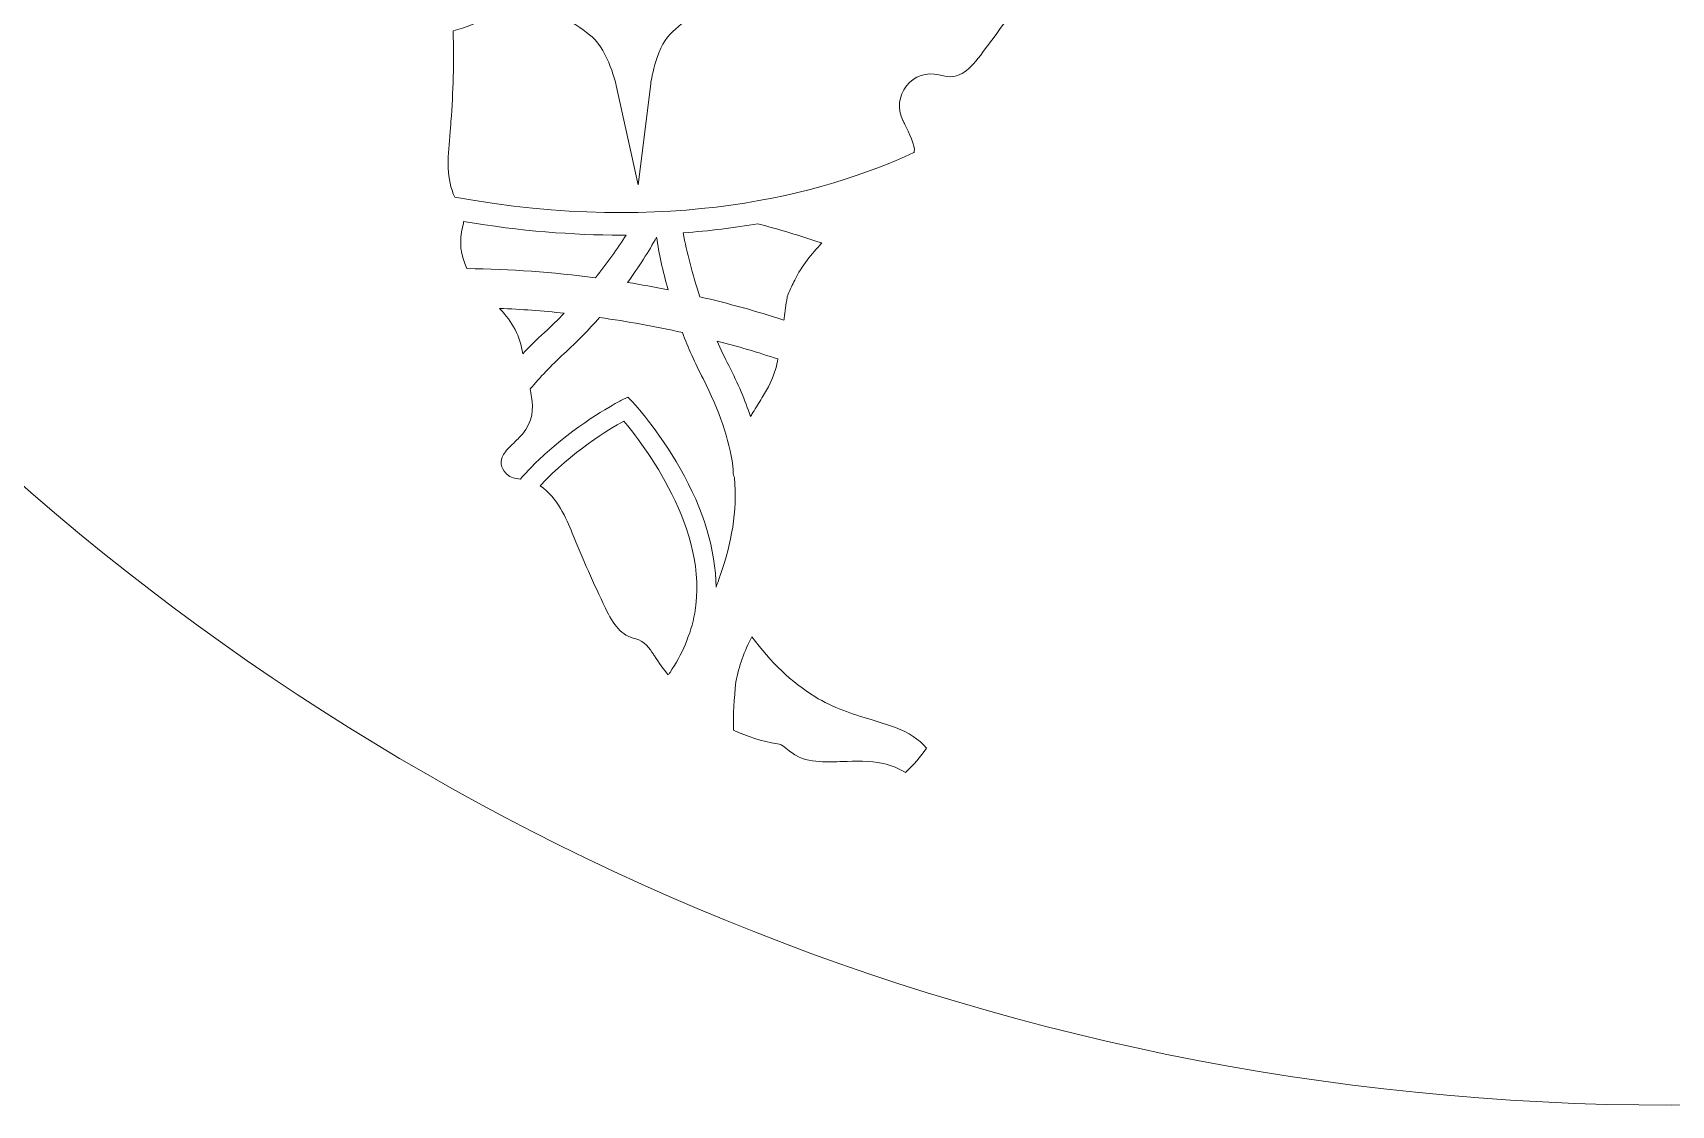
# Model space of a CAD drawing. Header units: millimetres. Extents: x -1844 to 2932, y -490 to 399.
# Drawn here: x 244.9 to 535.9, y -490.4 to -299.9 of the extents above; entities that cross this region are included whole.
import ezdxf

# ---------------------------------------------------------------- set-up
doc = ezdxf.new("R2010")
doc.units = ezdxf.units.MM
doc.header["$MEASUREMENT"] = 0
doc.layers.add('Layer 4', color=7, linetype='Continuous')

msp = doc.modelspace()

# ---------------------------------------------------------------- linework, layer by layer
at = {"layer": 'Layer 4', "lineweight": 0}
for points, knots in [([(535.91, 398.64), (290.42, 398.64), (91.41, 199.63), (91.41, -45.86), (91.41, -291.35), (290.42, -490.36), (535.91, -490.36), (781.4, -490.36), (980.41, -291.35), (980.41, -45.86), (980.41, 199.63), (781.4, 398.64), (535.91, 398.64)], [0, 0, 0, 0, 1, 1, 1, 2, 2, 2, 3, 3, 3, 4, 4, 4, 4]), ([(432.13, -268.78), (432.13, -268.78), (432.09, -268.85), (432.09, -268.85), (430.06, -272.38), (427.95, -276.03), (428.49, -280.88), (428.53, -281.26), (428.36, -281.9), (428.13, -282.25), (427.18, -283.68), (426.23, -285.11), (425.28, -286.53), (421.6, -292.1), (417.78, -297.86), (413.71, -303.23), (411.17, -306.59), (409.5, -308.1), (406.9, -307.59), (406.54, -307.52), (406.17, -307.44), (405.8, -307.35), (403.64, -306.83), (401.45, -307.58), (400.07, -309.31), (398.67, -311.07), (398.42, -313.42), (399.42, -315.44), (399.42, -315.44), (399.45, -315.5), (399.45, -315.5), (399.55, -315.72), (399.66, -315.95), (399.78, -316.18), (400.45, -317.53), (401.71, -320.06), (401.43, -320.98), (401.41, -321.04), (401.39, -321.11), (401.37, -321.17), (385.18, -328.62), (357.98, -335.95), (319.84, -329.08), (318.26, -325.82), (318.57, -322.3), (318.93, -318.29), (319.01, -317.42), (319.09, -316.52), (319.15, -315.62), (319.5, -310.46), (319.76, -305.01), (319.51, -299.55), (323.97, -298.32), (328.22, -296.16), (331.95, -293.03), (337.08, -295.83), (341.82, -298.52), (344.23, -300.63), (347.1, -303.14), (348.5, -309.19), (348.51, -309.25), (348.51, -309.25), (352.41, -326.86), (352.41, -326.86), (352.41, -326.86), (354.63, -308.97), (354.63, -308.97), (354.64, -308.91), (355.46, -302.78), (358.09, -300.1), (360.29, -297.84), (364.71, -294.86), (369.14, -291.97), (374.74, -295.88), (381.29, -297.95), (388.14, -297.95), (405.27, -297.95), (419.69, -284.73), (421.24, -267.74), (425.94, -266.37), (430.69, -265.04), (433.9, -264.65), (433.52, -266.02), (432.93, -267.39), (432.13, -268.78)], [0, 0, 0, 0, 1, 1, 1, 2, 2, 2, 3, 3, 3, 4, 4, 4, 5, 5, 5, 6, 6, 6, 7, 7, 7, 8, 8, 8, 9, 9, 9, 10, 10, 10, 11, 11, 11, 12, 12, 12, 13, 13, 13, 14, 14, 14, 15, 15, 15, 16, 16, 16, 17, 17, 17, 18, 18, 18, 19, 19, 19, 20, 20, 20, 21, 21, 21, 22, 22, 22, 23, 23, 23, 24, 24, 24, 25, 25, 25, 26, 26, 26, 27, 27, 27, 28, 28, 28, 28]), ([(321.28, -334.17), (321.34, -333.92), (321.38, -333.66), (321.39, -333.41), (331.48, -335.1), (340.82, -335.82), (349.39, -335.82), (349.69, -335.82), (349.97, -335.82), (350.26, -335.81), (348.69, -338.24), (346.89, -340.8), (344.81, -343.39), (337.29, -342.4), (329.67, -341.86), (321.99, -341.76), (320.85, -339.45), (320.52, -337.02), (321.28, -334.17)], [0, 0, 0, 0, 1, 1, 1, 2, 2, 2, 3, 3, 3, 4, 4, 4, 5, 5, 5, 6, 6, 6, 6]), ([(363.37, -346.77), (362.03, -342.72), (361.07, -338.88), (360.38, -335.42), (365.08, -335.07), (369.5, -334.51), (373.66, -333.79), (377.47, -334.82), (381.27, -335.96), (385.03, -337.22), (383.19, -339.14), (381.49, -341.26), (380.2, -343.81), (379.8, -344.61), (379.42, -345.43), (379.03, -346.33), (378.95, -346.52), (378.89, -346.71), (378.86, -346.91), (378.66, -348.14), (378.49, -349.37), (378.33, -350.56), (378.31, -350.68), (378.3, -350.79), (378.28, -350.9), (373.37, -349.32), (368.39, -347.94), (363.37, -346.77)], [0, 0, 0, 0, 1, 1, 1, 2, 2, 2, 3, 3, 3, 4, 4, 4, 5, 5, 5, 6, 6, 6, 7, 7, 7, 8, 8, 8, 9, 9, 9, 9]), ([(350.53, -344.23), (352.58, -341.4), (354.28, -338.69), (355.66, -336.21), (356.1, -339.02), (356.76, -342.16), (357.71, -345.53), (355.32, -345.05), (352.93, -344.62), (350.53, -344.23)], [0, 0, 0, 0, 1, 1, 1, 2, 2, 2, 3, 3, 3, 3]), ([(339.27, -349.68), (338.15, -350.83), (336.98, -351.98), (335.75, -353.11), (334.35, -354.39), (333.08, -355.66), (331.9, -356.91), (331.41, -353.76), (330.13, -351.25), (327.76, -348.83), (331.62, -349), (335.45, -349.28), (339.27, -349.68)], [0, 0, 0, 0, 1, 1, 1, 2, 2, 2, 3, 3, 3, 4, 4, 4, 4]), ([(366.23, -398.32), (366.17, -391.77), (364.03, -384.61), (359.88, -377.29), (355.94, -370.33), (351.64, -365.71), (351.46, -365.52), (351.46, -365.52), (350.59, -364.59), (350.59, -364.59), (350.59, -364.59), (349.45, -365.16), (349.45, -365.16), (349.21, -365.28), (343.58, -368.12), (337.46, -373.28), (335.23, -375.17), (333.23, -377.13), (331.47, -379.14), (330.52, -379.1), (329.75, -378.84), (329.15, -378.35), (329.1, -378.32), (329.06, -378.28), (329.01, -378.25), (328.96, -378.2), (328.92, -378.15), (328.87, -378.1), (327.98, -377.2), (327.82, -375.91), (328.47, -374.81), (328.88, -374.12), (329.56, -373.46), (330.29, -372.75), (330.8, -372.26), (331.33, -371.75), (331.83, -371.17), (333.76, -368.92), (333.76, -366.67), (333.46, -364.58), (333.39, -364.1), (333.32, -363.62), (333.24, -363.15), (334.92, -361.11), (336.89, -359.02), (339.22, -356.89), (341.55, -354.75), (343.65, -352.59), (345.53, -350.45), (350.48, -351.15), (355.39, -352.04), (360.25, -353.13), (361.27, -355.78), (362.48, -358.51), (363.92, -361.31), (363.92, -361.31), (363.92, -361.31), (363.92, -361.31), (366.89, -367.09), (368.54, -372.13), (369.24, -376.77), (369.24, -377.14), (369.25, -377.53), (369.26, -377.93), (369.28, -378.25), (369.36, -378.56), (369.49, -378.85), (370.05, -384.99), (368.94, -390.47), (367.03, -396.1), (366.78, -396.85), (366.51, -397.59), (366.23, -398.32)], [0, 0, 0, 0, 1, 1, 1, 2, 2, 2, 3, 3, 3, 4, 4, 4, 5, 5, 5, 6, 6, 6, 7, 7, 7, 8, 8, 8, 9, 9, 9, 10, 10, 10, 11, 11, 11, 12, 12, 12, 13, 13, 13, 14, 14, 14, 15, 15, 15, 16, 16, 16, 17, 17, 17, 18, 18, 18, 19, 19, 19, 20, 20, 20, 21, 21, 21, 22, 22, 22, 23, 23, 23, 24, 24, 24, 24]), ([(377.23, -357.82), (377.12, -358.41), (376.99, -358.98), (376.83, -359.52), (376.31, -361.32), (375.54, -362.97), (374.47, -364.56), (374.43, -364.62), (374.4, -364.67), (374.37, -364.72), (373.87, -365.6), (373.34, -366.44), (372.78, -367.34), (372.64, -367.57), (372.49, -367.8), (372.35, -368.03), (371.4, -365.18), (370.13, -362.17), (368.48, -358.96), (367.74, -357.51), (367.05, -356.06), (366.42, -354.63), (370.05, -355.58), (373.66, -356.65), (377.23, -357.82)], [0, 0, 0, 0, 1, 1, 1, 2, 2, 2, 3, 3, 3, 4, 4, 4, 5, 5, 5, 6, 6, 6, 7, 7, 7, 8, 8, 8, 8]), ([(362.45, -402.96), (361.76, -406.79), (360.15, -410.32), (358.07, -413.48), (357.95, -413.64), (357.84, -413.79), (357.72, -413.94), (356.9, -412.89), (356.09, -411.76), (355.29, -410.56), (355.23, -410.47), (355.17, -410.37), (355.11, -410.27), (354.46, -409.27), (353.57, -407.9), (351.96, -407.53), (349.36, -406.93), (348.02, -405.07), (346.57, -402.05), (344.51, -397.74), (342.54, -393.28), (340.69, -388.77), (339.58, -386.07), (338.12, -382.51), (335.01, -380.34), (340.62, -374.34), (347.21, -370.32), (349.83, -368.84), (353.19, -372.81), (365.1, -388.11), (362.45, -402.96)], [0, 0, 0, 0, 1, 1, 1, 2, 2, 2, 3, 3, 3, 4, 4, 4, 5, 5, 5, 6, 6, 6, 7, 7, 7, 8, 8, 8, 9, 9, 9, 10, 10, 10, 10]), ([(399.9, -431.24), (398.73, -430.62), (397.43, -429.99), (395.91, -429.67), (393.43, -429.15), (391.01, -429.24), (388.67, -429.32), (387.45, -429.36), (386.29, -429.4), (385.16, -429.35), (383.55, -429.29), (381.87, -429.11), (380.46, -428.26), (379.83, -427.88), (379.17, -427.4), (378.34, -426.71), (378, -426.42), (377.58, -426.23), (377.14, -426.16), (374.36, -425.71), (371.76, -424.91), (369.32, -423.73), (369.29, -421.03), (369.41, -418.17), (369.77, -415.17), (370.31, -412.4), (371.22, -409.7), (372.61, -407.19), (375.92, -411.68), (379.66, -415.24), (383.78, -417.79), (387.04, -419.81), (390.46, -420.87), (393.77, -421.88), (395.2, -422.32), (396.69, -422.78), (398.11, -423.3), (400.42, -424.15), (402.3, -425.41), (403.64, -426.94), (402.55, -428.51), (401.28, -429.94), (399.9, -431.24)], [0, 0, 0, 0, 1, 1, 1, 2, 2, 2, 3, 3, 3, 4, 4, 4, 5, 5, 5, 6, 6, 6, 7, 7, 7, 8, 8, 8, 9, 9, 9, 10, 10, 10, 11, 11, 11, 12, 12, 12, 13, 13, 13, 14, 14, 14, 14])]:
    msp.add_open_spline(points, degree=3, knots=knots, dxfattribs=at)

doc.saveas('drawing.dxf')
